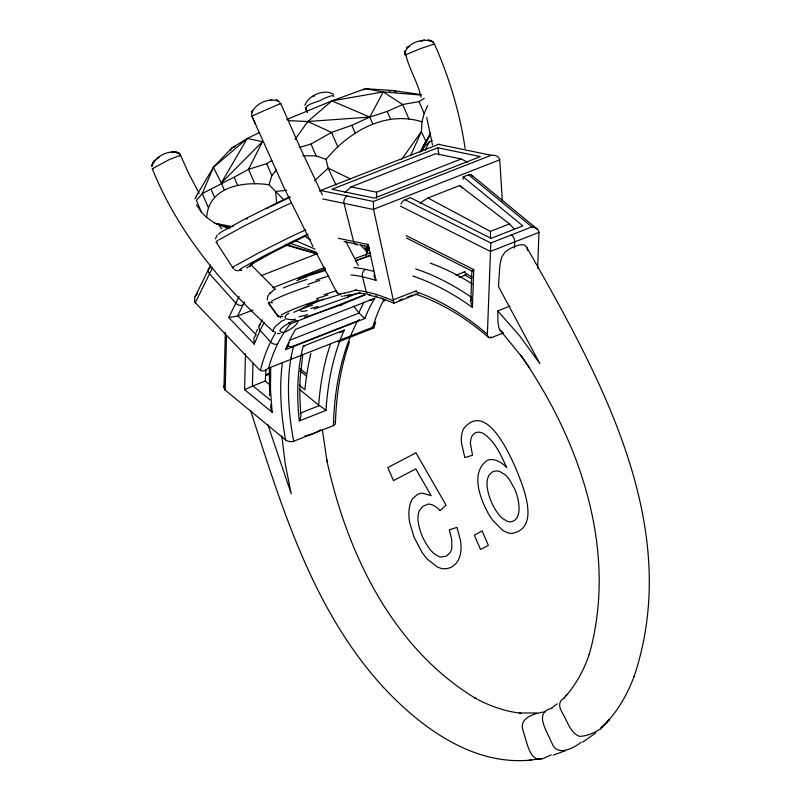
<?xml version="1.0" encoding="UTF-8"?>
<svg xmlns="http://www.w3.org/2000/svg" width="801" height="801" viewBox="0 0 801 801"><rect width="100%" height="100%" fill="white"/><g stroke="black" fill="none" stroke-linecap="round" stroke-linejoin="round"><path stroke-width="1.2" d="M225.331 332.325L223.99 387.243L224.5 389.516L285.536 439.889A241.451 117.266 62.8 0 1 282.423 362.903M225.191 390.347L226.503 335.479M270.708 367.839L270.468 389.606L272.13 412.275L244.595 389.666L245.456 353.541M244.595 389.666L252.385 386.162L252.976 363.474M291.083 357.406A236.045 114.203 62.7 0 0 293.306 439.188L293.687 441.221L333.416 425.631L333.476 423.429A236.045 149.346 75.2 0 1 351.539 333.687L357.366 321.021L293.536 346.072L291.053 357.376M223.99 387.173L224.67 384.14M269.366 368.86L269.627 395.564M537.641 268.215L538.973 232.1L538.012 229.817L535.629 227.965L531.904 226.873L490.813 242.993L404.996 199.749A5.527 3.604 -57.4 0 0 400.971 204.125M463.158 179.264L463.238 176.891L468.575 174.798A5.527 3.604 -57.4 0 1 472.51 176.46M406.217 235.594L473.781 269.637L472.37 307.404L470.788 301.516L471.919 271.038L406.437 238.017M491.544 337.642A5.837 3.815 -57.4 0 1 487.388 334.187L490.813 242.993M514.462 248.08L514.693 241.922A5.497 3.094 68.6 0 0 511.358 234.933M335.469 422.197C336.28 394.913 340.515 367.609 349.556 341.797M269.076 384.19L265.271 381.066L265.882 369.832M326.347 405.857A234.503 144.52 73.5 0 1 342.428 334.327L344.26 330.042L303.219 346.152L302.237 350.087A234.503 118.238 64.1 0 0 298.863 416.64L299.274 420.905L326.037 410.402L326.337 405.847M427.714 105.562L424.18 113.502L421.967 121.812L421.396 131.574L410.663 155.454M470.808 300.906L471.378 298.793M151.81 166.318L152.17 164.355L151.81 166.318C154.873 156.185 170.593 148.195 179.835 154.062L177.802 152.42L179.835 154.062M304.911 105.332C308.375 95.239 324.615 88.35 333.657 94.448M368.15 246.017L365.987 255.549M302.698 355.394L300.075 378.563L299.814 395.954L300.655 413.606M215.449 238.848L217.151 235.043M228.946 228.736L214.978 223.259L206.648 217.441C208.61 186.122 244.195 181.076 269.026 184.771L283.524 199.529M500.575 261.677L501.536 257.932A13.967 9.131 -57.4 0 1 501.967 256.751L505.051 252.015L510.397 248.4A54.858 35.845 -57.4 0 1 513.731 246.928L515.303 246.297A50.693 33.121 -57.4 0 1 519.438 244.936L524.034 244.685L526.668 247.058A13.967 9.131 -57.4 0 1 527.028 247.93L527.649 250.543M404.835 54.148C405.977 42.954 423.749 37.247 433.001 41.952M404.645 52.626L405.096 50.773C407.278 66.153 417.651 81.241 420.986 97.011M269.026 184.771L271.829 175.569L276.525 169.862M375.719 321.912L373.877 327.939L338.132 341.967M502.357 200.991L499.744 159.98C499.313 156.065 494.507 154.793 491.173 155.274L373.426 201.472L373.526 209.301L393.251 299.844L416.46 290.733M368.76 247.389L367.198 252.115L360.36 244.896M564.284 698.352C558.718 700.204 558.697 706.672 561.411 710.948A66.453 53.627 47.1 0 0 562.382 713.05C567.508 720.87 570.022 732.905 579.594 736.379C587.053 736.139 594.422 732.815 600.59 728.76C616.089 714.192 627.133 695.428 634.412 675.563M602.262 726.217L600.59 728.76L609.05 719.929L600.59 728.76M633.991 676.825C684.655 525.927 599.278 375.309 526.888 247.559M319.289 190.988L438.968 144.15M307.284 112.13C300.796 103.479 318.878 102.888 323.003 98.893C325.266 98.313 334.117 93.657 333.877 96.571M239.099 296.49L228.746 317.546L254.247 344.11L260.135 330.312A253.697 150.728 62.9 0 1 264.38 322.372M432.15 140.425L428.915 142.127L425.922 149.116M337.121 291.975C336.941 295.209 342.397 293.356 344.33 293.156M259.644 132.465L247.269 138.473L231.759 148.015L213.396 167.359L202.273 193.532L196.385 200.5L201.532 212.385L206.648 217.441M255.96 332.815L257.491 329.331M368.73 248.7L367.198 252.115L364.034 245.306M299.985 419.534L299.274 420.905M271.028 404.084L270.638 407.849L272.13 412.275M300.135 309.747C300.095 312.65 305.271 310.708 307.153 310.718M425.341 150.338L425.631 149.727M230.668 150.258L231.759 148.015L235.214 146.753M259.544 369.862L194.543 301.897L194.773 297.391L210.623 265.101M420.885 151.399L430.698 133.026M195.234 302.888L212.285 268.185M244.495 301.867L237.527 316.065L228.796 317.556M421.957 151.109L430.297 134.388M195.955 196.635L213.396 167.359L247.269 138.473L262.448 141.667L248.54 169.301C233.301 177.862 217.752 185.552 202.273 193.532L208.56 208.06M338.312 238.297L368.21 244.515L367.639 246.638L368.871 247.129M363.894 302.137L358.838 312.821L353.712 306.162M384.069 301.206L385.151 299.133M259.103 325.937L262.358 319.789M368.941 248.821L367.198 252.115L366.498 245.957M420.034 152.26L425.832 141.286L421.396 131.574L401.631 159.409M421.106 95.079L383.248 91.925L369.782 117.086L351.819 125.306L331.544 132.435L310.968 144.01L299.294 147.534M274.933 331.994L273.061 331.244C222.678 285.707 177.732 232.41 152.3 168.751L169.622 159.419L180.545 155.254L188.275 172.525L199.109 193.391M180.595 155.344L179.965 155.955M195.134 296.64L196.666 294.508M374.457 273.211L374.137 276.445L376.019 280.34L362.452 276.725A253.697 135.8 62.9 0 0 350.978 274.943M423.369 146.203L430.077 134.268M247.269 138.473L221.296 183.029L224.15 189.617M270.388 293.186L274.403 289.371M295.008 139.444L307.834 121.512L331.904 100.886L365.336 88.691L392.85 90.503L421.066 94.618M581.306 742.157C573.626 748.234 557.035 756.975 552.039 743.378A66.473 54.848 62.4 0 1 550.958 741.265C547.093 731.093 533.376 712.239 551.989 708.304M194.893 198.838L196.495 196.956M270.287 292.465L267.674 296.35L267.234 299.985M336.08 185.181L328.17 168.16L326.077 159.429C348.715 131.654 385.491 110.238 421.967 121.812M564.024 697.751L567.008 694.577L565.907 695.869C576.74 683.613 584.33 668.845 589.596 653.436L589.196 654.587C618.392 551.378 579.994 440.069 520.5 354.923L529.821 368.11M196.776 294.388L197.467 293.707M405.626 55.059L405.126 55.029L420.235 48.701L434.422 43.965L433.762 44.476M365.136 294.558L290.292 323.914A231.779 137.862 62.8 0 0 268.575 368.12L264.21 370.943L260.365 370.593A237.256 140.956 62.9 0 1 275.704 332.625M262.448 141.667L221.296 183.029L213.396 167.359M285.637 349.606A232.771 131.004 68.6 0 1 295.589 329.351L374.778 298.282A232.771 131.004 68.6 0 0 364.825 318.538L285.637 349.606L288.21 346.112L288.911 342.488M440.109 510.607L446.027 505.111L415.969 452.815L387.824 467.564L393.471 480.61L415.799 468.915L431.138 495.639L422.798 493.256A33.812 19.024 68.6 0 0 417.381 494.497L412.685 498.653A32.39 18.233 68.6 0 0 410.192 503.969L409.311 507.964A38.798 21.837 68.6 0 0 408.91 512.54L408.88 514.142A35.244 19.835 68.6 0 0 409.651 522.492L413.977 537.04L421.867 552.069A41.692 23.469 68.6 0 0 428.114 559.809L437.276 566.898A34.313 19.314 68.6 0 0 442.563 568.67L446.397 568.74L450.112 567.739A52.225 29.387 68.6 0 0 453.206 566.027L456.35 563.113L458.693 559.368A33.252 18.713 68.6 0 0 460.695 552.179A34.683 19.524 68.6 0 0 460.955 549.416A33.031 18.583 68.6 0 0 460.495 540.565L456.981 527.388L449.291 529.811L451.704 539.373L451.824 547.824A20.446 11.504 68.6 0 1 450.162 552.61L446.497 556.084L441.401 557.055A22.328 12.566 68.6 0 1 437.506 555.814L434.232 553.641A25.562 14.388 68.6 0 1 430.207 549.646C423.809 541.386 419.394 531.383 418.072 520.99A22.528 12.676 68.6 0 1 418.092 515.614A21.287 11.975 68.6 0 1 419.163 511.118L422.447 506.542L427.794 504.179A22.288 12.546 68.6 0 1 432.27 504.88A25.972 14.618 68.6 0 1 440.109 510.587M314.653 180.615L328.17 168.16L350.417 178.893M344.26 330.042L341.937 331.764M344.851 192.57L351.058 186.903L435.724 153.682L461.216 158.978L467.614 162.162M320.57 429.726L317.136 431.889A52.836 30.999 8.1 0 1 313.942 433.281L313.171 433.591A48.911 28.696 8.1 0 1 308.856 435.063L304.971 435.844M472.069 270.838L473.781 269.637M374.778 298.282L371.834 299.904L368.84 300.365M557.336 703.849L551.679 707.974M595.804 732.925L582.748 742.116M282.242 320.57L275.204 326.568L272.771 330.633M288.831 313.121C279.068 319.349 290.853 320.47 295.659 319.108M219.194 239.709L243.674 226.232L275.554 210.242A81.261 3.835 -23.4 0 1 291.624 202.743M235.734 265.501L259.164 252.615L289.572 237.356M419.904 203.114L427.924 197.987L459.674 185.532L509.476 223.91L514.322 229.106M288.11 120.611L307.834 121.512L369.782 117.086L387.193 111.429L402.673 104.531L419.033 101.607L424.26 98.323M254.828 183.829L248.54 169.301L266.683 163.684L271.889 160.45M363.264 89.962L365.336 88.691L383.248 91.925L402.673 104.531L408.961 119.059M255.93 334.828L253.857 338.402L254.227 344.04M423.589 147.494L424.89 146.793M246.328 219.164L247.269 218.673M246.618 267.864L250.513 265.822A14.808 8.29 54.8 0 0 252.786 263.048A13.126 7.339 55 0 0 253.046 262.348M252.385 386.162L252.425 386.142A5.497 3.204 -50.6 0 1 252.956 385.902L265.271 381.066M312.42 96.631L314.553 95.549L313.902 95.88M266.393 208.781L266.953 208.49M267.965 207.98L268.485 207.719M270.057 206.938L270.588 206.678M472.97 270.628L472.22 270.968M265.982 374.738L269.326 373.096M304.14 229.987L305.231 229.466M313.061 246.638L283.714 187.064L251.884 116.055L280.71 103.449L300.075 147.484L322.352 194.873M365.326 294.778L341.376 304.78L306.823 316.765M550.447 755.243L551.278 754.882M286.668 119.519L331.904 100.886L383.248 91.925M279.919 103.75L280.7 103.439M252.685 115.755L251.894 116.065L255.539 124.545M356.946 293.486L348.175 297.061A5.497 2.894 67.8 0 0 348.866 295.088M348.075 297.101L314.152 309.096M549.626 755.583L548.034 756.224M565.536 750.647L553.221 755.153M394.012 303.118L418.152 293.637M437.817 147.764L331.974 189.286L374.467 198.117L480.3 156.585L437.817 147.764L439.028 154.853M351.058 186.903L376.55 192.2L461.216 158.978M373.526 209.301L499.734 159.789M404.996 199.749L410.322 197.657L491.093 238.358L522.843 225.902L463.238 176.891M261.066 275.734L317.667 253.527M272.761 287.779L324.936 267.314M355.664 260.856L370.683 254.958M252.996 309.977L237.927 315.894L256.05 334.768M427.924 197.987L490.422 231.389L509.476 223.91M538.973 232.39L490.402 251.444L400.55 206.167M289.451 340.355L359.028 313.061L364.825 318.538M455.919 275.254L465.211 271.609M399.018 300.415L402.482 299.053M407.108 297.241L412.895 294.968M459.213 277.506L466.032 274.833M268.575 368.12L372.705 327.259A231.699 121.912 74 0 1 383.539 300.255M266.022 375.499L269.386 374.187M510.087 306.052L497.721 310.898L497.912 320.63A69.196 45.206 -57.4 0 0 498.172 323.754L498.933 327.719A16.781 10.964 -57.4 0 0 499.273 328.69L500.425 330.543L502.267 331.614M503.689 332.836L491.544 337.601L490.643 336.82M300.185 413.146L319.369 405.616M302.488 277.056L325.146 269.016M370.142 252.906L355.404 258.433M347.444 297.341L347.494 297.321A5.497 3.294 69.4 0 0 348.295 295.309M547.253 756.524C530.482 767.078 527.619 743.909 523.844 733.225A66.453 54.678 78.2 0 1 523.243 730.943C517.937 717.616 535.579 712.97 545.271 711.829M370.442 255.559L355.404 260.876M307.143 304.901L310.347 303.799M298.663 278.878L324.705 270.668M321.972 299.614L323.604 299.073M315.894 280.14L328.75 275.975M324.115 294.668L336.52 290.683M315.454 302.117L340.365 294.388M319.569 300.365L320.38 300.115M354.843 290.533L346.853 292.595A17.892 2.323 -15.3 0 1 344.19 293.236M317.987 300.836L316.445 301.276M279.95 102.218C270.848 96.08 253.236 103.83 251.524 114.683M357.316 293.657L343.819 295.99M269.306 100.455L271.899 99.965M389.166 91.164L392.85 90.503L396.275 91.935M153.241 168.781L152.3 168.751M250.503 410.332C281.942 507.944 312.941 610.592 383.859 687.799C421.456 727.919 473.421 766.136 531.403 760.009M527.939 760.549L541.416 758.477M286.758 190.268L275.634 191.489L276.705 203.564M283.184 332.475C273.562 331.354 288.11 323.824 290.823 322.142A6.568 1.582 -31.2 0 1 293.727 320.881C303.899 319.078 292.225 328.79 289.061 329.822A7.74 2.383 -34 0 1 283.043 332.625M536.78 712.98L519.479 713.02L521.111 713.21C504.8 711.508 489.181 705.741 474.823 697.971L475.824 698.502C392.15 647.909 346.563 552.41 326.708 459.714L327.108 461.837L322.342 429.696M280.05 333.616L277.506 333.476M240.04 270.007L241.411 270.237M306.433 108.075L305.381 107.785M302.798 155.754L316.115 155.905L326.077 159.429M174.958 151.84L173.967 151.79L178.683 153.011L176.16 151.9M236.635 270.508L238.598 270.728M342.518 296.29L341.196 296.09M280.17 317.687L280.73 317.797M232.02 226.663L214.978 223.259L230.478 227.874M438.858 144.41L491.173 155.274M321.101 190.608L373.426 201.472M322.743 198.938L373.566 209.492M343.989 241.522L357.406 244.305M359.729 244.786L365.256 245.937M353.982 267.594A259.224 138.913 63 0 1 365.697 269.416L373.366 271.259M369.752 295.209L382.868 298.743L381.386 298.272L393.882 303.118M304.11 346.553L303.249 346.162M285.146 244.856L317.426 254.117M286.508 244.585L317.506 253.827M412.755 276.015C434.152 283.194 454.107 294.227 472.37 307.404M289.411 243.003L316.575 252.305M415.048 293.977C442.202 302.968 466.753 318.618 488.34 337.191M331.904 100.886L369.782 117.086L372.635 123.664M295.539 240.66L315.063 249.101M307.834 121.512L331.544 132.435L337.832 146.963M290.232 323.884L288.53 322.463M234.343 269.526L236.105 270.438M373.546 327.829L372.755 327.309M464.73 274.903L470.878 278.538M304.2 235.955L310.468 239.97M325.136 409.671L326.037 410.402M471.679 175.119L537.411 229.186M468.575 174.798L531.904 226.873M300.265 368.83L305.912 373.466M300.085 370.873L306.753 376.34M299.194 385.081L304.911 389.767A262.538 161.492 73.4 0 1 310.818 353.351M299.394 389.306L318.668 405.126A239.95 147.594 73.4 0 1 330.382 344.33M252.956 385.902L270.097 399.969M275.534 289.471L251.574 265.361M459.674 185.532L462.017 187.945M497.892 311.068L519.919 336.17L539.904 363.704L498.442 286.478L499.694 267.544A65.542 42.823 -57.4 0 1 500.555 261.677M500.084 330.142L521.862 356.876M180.175 154.583L179.154 153.311L180.545 155.254M323.544 266.923L324.996 268.816M278.588 316.996L268.255 302.818M278.207 316.485L268.635 303.329M218.333 224.15L221.687 228.946M196.525 204.896L201.532 212.385M216.34 242.323L232.951 268.055M345.982 241.762L358.337 265.511M317.346 254.908L337.031 292.886M305.451 107.935L307.314 112.21M419.033 101.607L424.18 113.502M387.193 111.429L390.518 119.089M351.819 125.306L355.133 132.966M310.968 144.01L316.115 155.905M266.683 163.684L271.829 175.569M234.242 177.522L237.557 185.181M211.234 189.577L214.548 197.236M434.462 44.025C449.211 77.296 459.764 112.47 465.121 148.485M393.722 302.858L393.401 300.926A237.256 126.999 62.9 0 0 354.883 290.152M267.834 424.65L291.264 493.927L285.336 464.57L281.762 435.844M426.703 117.357L432.49 144.971M368.21 244.515L376.019 280.34M490.422 231.389L490.512 238.448M376.55 192.2L376.59 198.107M210.373 267.734A5.497 4.045 26.2 0 0 209.532 273.782L235.824 303.158A5.497 4.045 26.2 0 0 242.873 305.181M277.627 343.999A5.497 4.045 26.2 0 1 270.578 341.977L260.135 330.312A5.497 4.045 26.2 0 1 260.585 324.435M293.717 441.251A5.837 3.424 8.1 0 1 285.607 439.859M334.768 421.576A5.837 3.424 8.1 0 1 333.446 425.651M359.248 319.319A5.447 3.194 8.1 0 1 357.406 321.051M293.647 346.172A5.447 3.274 9.3 0 1 287.118 345.642M319.279 405.506A6.879 0.711 33.9 0 1 325.086 409.641M300.395 412.966A6.879 4.996 -56.7 0 1 299.784 419.434M341.737 331.594A6.959 6.178 -48.2 0 1 339.874 332.625M360.06 292.755A7.74 1.622 -12.9 0 1 357.376 293.677M356.555 289.832A18.783 7.079 -16.4 0 1 354.793 290.413M283.294 320.62A24.21 2.333 -35.1 0 1 284.846 319.509M273.051 331.254A17.892 4.375 -30.3 0 1 272.791 330.623M339.414 305.401A5.507 2.884 67.5 0 0 341.376 304.78A5.507 3.304 69.7 0 1 339.143 305.501M311.479 303.699A50.843 4.836 -15.8 0 1 316.395 302.087M293.817 312.37A53.277 7.469 -14.3 0 1 312.74 305.081M307.694 314.643A88.29 17.712 -27.5 0 1 299.053 316.715M307.244 316.395A90.042 20.736 -30.1 0 1 304.51 317.116M283.254 287.98A59.885 7.339 -14.9 0 1 307.053 279.429M307.874 284.335A61.687 2.623 -17.7 0 1 319.769 280.42M271.439 301.346A63.089 6.128 -16.5 0 1 309.216 286.127M272.55 302.778A61.707 8.831 -18.8 0 1 268.555 302.057M316.595 298.653A59.454 2.483 -17.6 0 1 327.919 294.948M281.231 315.083A60.696 5.977 -16.4 0 1 317.647 300.475M282.713 316.645A59.454 8.621 -18.9 0 1 278.358 315.804M300.735 309.587A39.109 4.846 -16.5 0 1 317.647 301.356M318.027 306.423A69.507 10.713 -25.8 0 1 310.808 308.425M318.187 299.324A63.489 11.164 -26.4 0 1 317.466 299.524M296.811 280.66A45.036 5.457 -16.5 0 1 306.573 276.766M430.217 263.129A262.538 163.124 64.4 0 1 472.21 283.975M414.988 291.354A241.451 154.413 62.9 0 1 487.318 334.217M463.869 272.12A239.95 119.82 72.4 0 1 472.22 277.266M415.669 268.906A263.689 168.23 63 0 1 471.409 297.311M347.264 196.045A5.497 4.265 -78.3 0 0 344.019 203.354L353.591 241.471A5.497 4.265 -78.3 0 0 358.257 244.675M357.486 293.056A231.779 123.905 62.8 0 1 365.697 293.947M368.48 294.408A231.779 123.905 62.8 0 1 369.882 294.668M375.539 295.919A231.779 123.905 62.8 0 1 376.961 296.29M370.543 295.158A5.497 4.265 -78.3 0 1 366.257 291.874L362.452 276.725A5.497 4.265 -78.3 0 1 365.697 269.406M428.935 142.888A65.682 3.324 -23.4 0 1 428.335 143.409M428.895 142.127A65.682 3.324 -23.4 0 1 429.096 142.167M428.455 143.349A91.494 4.626 -23.4 0 1 423.419 146.483M250.523 265.812A60.245 3.044 -23.4 0 1 250.813 264.64L271.529 253.056L304.981 236.275A60.245 3.044 -23.4 0 1 307.764 234.963M233.341 226.212A91.494 4.626 -23.4 0 1 233.682 226.032M271.719 206.117A92.836 4.696 -23.4 0 1 285.276 199.529M286.257 199.079A65.682 3.324 -23.4 0 1 289.962 197.346M289.812 237.266A77.947 3.635 -23.4 0 1 305.351 230.017M233.632 268.085A78.868 4.115 -23.4 0 1 234.653 265.952M307.934 234.192A72.48 3.665 -23.4 0 0 294.528 240.48L263.769 256L242.042 267.975A72.801 3.685 -23.4 0 0 241.181 270.227M241.522 270.157A72.25 3.655 -23.4 0 1 241.251 270.197M216.991 242.373A82.092 4.275 -23.4 0 1 218.132 240.15M290.002 196.786A75.384 3.815 -23.4 0 0 277.146 202.813L245.326 218.793L221.136 232.09A76.015 3.845 -23.4 0 0 218.763 234.313M518.347 514.512A23.029 12.966 68.6 0 1 512.96 521.251L510.417 521.801A19.805 11.144 68.6 0 1 507.013 521.171L502.577 518.467A23.159 13.026 68.6 0 1 499.564 515.544C492.965 507.393 488.58 497.301 487.148 486.908A21.927 12.335 68.6 0 1 487.008 483.704A22.528 12.686 68.6 0 1 487.228 480.74L487.368 479.839A20.506 11.544 68.6 0 1 489.041 475.283L491.444 472.64A28.796 16.2 68.6 0 1 493.296 471.579L495.899 470.948A22.088 12.426 68.6 0 1 500.104 471.689L504.65 474.452A22.748 12.806 68.6 0 1 509.005 478.978L514.612 488.83A33.091 18.623 68.6 0 1 518.637 502.698L519.108 508.425A22.398 12.606 68.6 0 1 518.327 514.482M470.347 443.043L472.52 455.218L464.83 457.641L461.456 442.793A29.467 16.581 68.6 0 1 461.646 435.223A29.557 16.641 68.6 0 1 463.449 428.956C485.736 400.53 509.056 453.056 516.084 469.006C522.793 485.686 541.426 528.86 511.358 533.506A33.922 19.094 68.6 0 1 506.853 532.405A32.911 18.523 68.6 0 1 502.217 529.861L493.005 520.59A44.155 24.851 68.6 0 1 488.8 514.362C480.35 499.153 469.766 472.7 487.308 460.345A34.002 19.134 68.6 0 1 491.884 459.564C497.781 459.784 502.778 463.569 506.743 467.624C500.875 455.108 495.098 440.991 482.953 433.271A21.657 12.195 68.6 0 0 476.044 432.61A24.02 13.517 68.6 0 0 474.653 433.321L472.85 434.913A18.523 10.423 68.6 0 0 471.048 438.457L470.347 443.043M404.875 52.375L404.805 53.817L404.966 51.154L404.875 52.375M252.485 110.468L251.734 111.99L252.485 110.468M153.722 161.732L152.901 162.823L154.333 160.981L153.722 161.732M154.052 161.341L153.422 162.072L155.034 160.24L154.052 161.341M407.469 47.629L406.467 48.591L408.22 46.949L407.469 47.629M407.889 47.249L407.128 47.91L409.051 46.288L407.889 47.249M157.607 158.177L156.676 158.838L158.948 157.216L157.607 158.177M482.152 531.013L474.312 535.118L480.53 549.466L488.37 545.361L482.152 531.013M423.048 40.511L420.715 40.991L424.56 40.2L423.048 40.511M172.185 151.92L171.484 151.99L174.258 151.739L172.185 151.92M428.114 40.13L430.017 40.4L433.701 42.783L431.659 41.011L429.716 40.38L432.55 41.712L428.114 40.13M276.225 100.045L277.867 100.536L276.225 100.045"/></g></svg>
